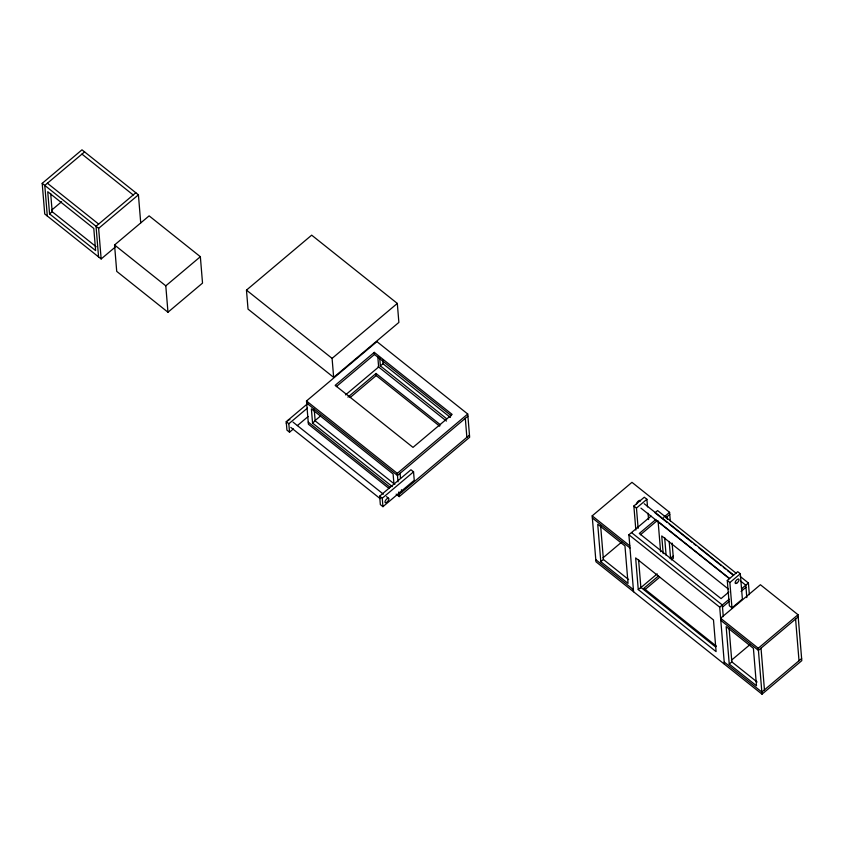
<?xml version="1.0" encoding="UTF-8"?>
<svg xmlns="http://www.w3.org/2000/svg" width="844" height="844" viewBox="0 0 844 844"><rect width="100%" height="100%" fill="white"/><g stroke="black" fill="none" stroke-linecap="round" stroke-linejoin="round"><path stroke-width="1.27" d="M115.079 247.229L101.153 258.96L44.721 213.965L42.2 183.359L81.984 149.831L138.416 194.827L140.726 222.89M84.579 151.909L44.795 185.427L47.306 216.032M51.716 210.061L61.591 201.737M49.564 213.88L47.739 191.715L93.79 228.439L95.615 250.605L49.564 213.88L52.17 211.686L50.672 193.434M135.821 192.759L96.037 226.287L98.558 256.892M101.153 258.96L98.632 228.355L138.416 194.827M114.552 244.982L149.114 215.864L200.355 256.713L202.528 283.099L167.967 312.227L116.715 271.367L114.552 244.982L165.793 285.842L167.967 312.227M165.793 285.842L200.355 256.713M246.469 290.114L311.679 235.159L397.313 303.429L398.874 322.429L333.654 377.373L248.03 309.115L246.469 290.114L332.093 358.383L333.654 377.373M332.093 358.383L397.313 303.429M389.01 488.465L308.398 424.194L306.488 400.974L376.92 341.62L467.734 414.024L469.644 437.245L399.223 496.599L396.152 494.151M293.448 428.9L289.534 432.191L286.939 430.123L286.243 421.683L307.765 403.548M289.534 432.191L288.838 423.751L307.427 408.085M374.282 352.359L335.163 385.328L413.001 447.383L452.131 414.415L374.282 352.359L374.462 354.469L451.276 415.712M336.334 386.594L374.462 354.469M297.362 425.598L308.123 416.535M314.432 421.103L320.456 416.039M345.534 394.897L378.639 367.003L377.817 356.864M392.249 486.598L312.554 423.066L315.16 420.861L314.2 409.203M446.782 418.856L380.37 365.906L382.986 363.711L382.659 359.829M347.928 397.134L376.023 373.459L440.547 424.912M350.112 397.556L376.192 375.569L376.023 373.459M397.999 481.818L397.313 473.378L467.734 414.024M467.914 416.134L397.482 475.488L306.667 403.084M379.652 496.156L410.954 469.77L413.549 471.838L414.246 480.289L382.944 506.664L380.349 504.596L379.652 496.156L382.248 498.224L382.944 506.664M382.248 498.224L413.549 471.838M399.043 494.489L469.475 435.135M762.016 694.169L758.25 648.255L720.618 618.262L760.402 584.734L798.023 614.727L801.8 660.641L762.016 694.169L595.959 561.766L592.182 515.863L631.966 482.335L669.587 512.329L670.294 520.959M635.849 530.074L633.865 506.01L644.299 497.221L646.894 499.289L647.527 506.885M638.127 528.344L636.46 508.077L646.894 499.289M633.58 591.76L628.896 534.769L651.072 516.085M602.964 557.863L621.722 542.048M600.801 561.682L597.721 524.219L624.961 545.941L628.041 583.404L600.801 561.682L603.407 559.488L600.643 525.896M655.936 519.429L639.309 533.45L721.04 598.618L728.868 592.024M640.459 534.737L657.086 520.716L729.627 578.551M663.616 517.361L669.587 512.329M665.779 517.794L669.756 514.439M670.199 558.644L673.185 556.133M671.37 559.92L673.364 558.243L672.119 543.103M638.254 589.566L635.648 557.905L713.486 619.971L716.092 651.631L638.254 589.566L640.86 587.371L638.57 559.509M640.564 587.878L657.202 573.867M658.489 575.967L643.814 588.331L716.356 646.166M644.974 589.618L659.639 577.254M727.275 580.482L737.709 571.694L740.304 573.762L742.393 599.092L731.959 607.88L729.364 605.813L727.275 580.482L729.87 582.55L731.959 607.88M729.87 582.55L740.304 573.762M724.395 664.165L719.71 607.174L729.163 599.208M741.887 588.49L748.406 582.993L740.241 576.484M722.496 607.089L729.343 601.318M741.074 591.422L745.969 587.308M731.4 660.261L750.168 644.457M729.237 664.08L726.156 626.617L753.407 648.34L756.488 685.803L729.237 664.08L731.843 661.886L729.089 628.295M758.25 648.255L798.023 614.727M798.202 616.837L758.418 650.365L720.797 620.372M801.631 658.531L761.847 692.048L724.226 662.055M736.158 573.234L657.592 510.588L654.986 512.793L667.224 522.552M644.204 503.71L733.563 574.954M669.271 524.177L691.711 542.08M693.757 543.705L695.794 545.329M698.853 547.777L721.303 565.67M723.35 567.295L725.386 568.919M727.433 570.555L733.552 575.429M740.694 581.126L745.801 585.198L746.813 597.605M640.955 508.151L729.279 578.573M633.865 506.01L636.46 508.077M728.309 589.006L661.728 535.929L663.194 553.653M631.502 532.575L722.316 604.979L723.276 616.637M628.896 534.769L719.71 607.174M592.182 515.863L629.803 545.857M592.361 517.973L629.983 547.967M382.986 363.711L450.411 417.474M378.091 366.56L446.455 421.061M376.192 375.569L439.703 426.199M640.86 587.371L715.628 646.979M603.407 559.488L628.632 579.596M731.843 661.886L757.079 681.994M595.78 559.656L633.411 589.65M81.963 154.104L133.215 194.964M47.401 183.232L98.653 224.082M42.2 183.359L98.632 228.355M306.488 400.974L397.313 473.378M315.16 420.861L394.855 484.403M52.17 211.686L96.174 246.764M308.229 422.084L389.865 487.167M293.037 422.137L383.419 494.194M386.499 496.652L388.556 498.287M286.243 421.683L288.838 423.751M290.8 427.391L380.159 498.635M795.586 619.042L799.015 660.725M761.024 648.171L764.453 689.854M748.406 582.993L749.366 594.651M667.15 516.644L667.361 519.25M669.186 541.394L670.579 558.327M664.65 537.522L666.106 555.257M658.067 520.832L660.609 551.723M648.044 513.215L648.561 519.556M465.308 418.339L466.869 437.329M400.088 473.294L400.51 478.358M401.449 489.752L401.649 492.284M398.832 491.957L399.223 496.599M393.969 484.34L393.114 473.98L311.383 408.812L312.554 423.066M379.737 358.141L380.37 365.906M636.513 504.301A2.764 1.203 -51.4 0 1 638.338 501.072A2.764 1.203 -51.4 0 1 640.427 501.009M286.464 423.899A2.764 1.203 -51.4 0 1 286.57 422.538M287.698 420.797A2.764 1.203 -51.4 0 1 289.956 419.679M736.685 583.225A2.764 1.203 -51.4 0 0 738.922 579.258A2.764 1.203 -51.4 0 0 735.599 581.316A2.764 1.203 -51.4 0 0 736.685 583.225M386.541 502.465A2.764 1.203 -51.4 0 0 388.778 498.509A2.764 1.203 -51.4 0 0 385.444 500.555A2.764 1.203 -51.4 0 0 386.541 502.465"/></g></svg>
